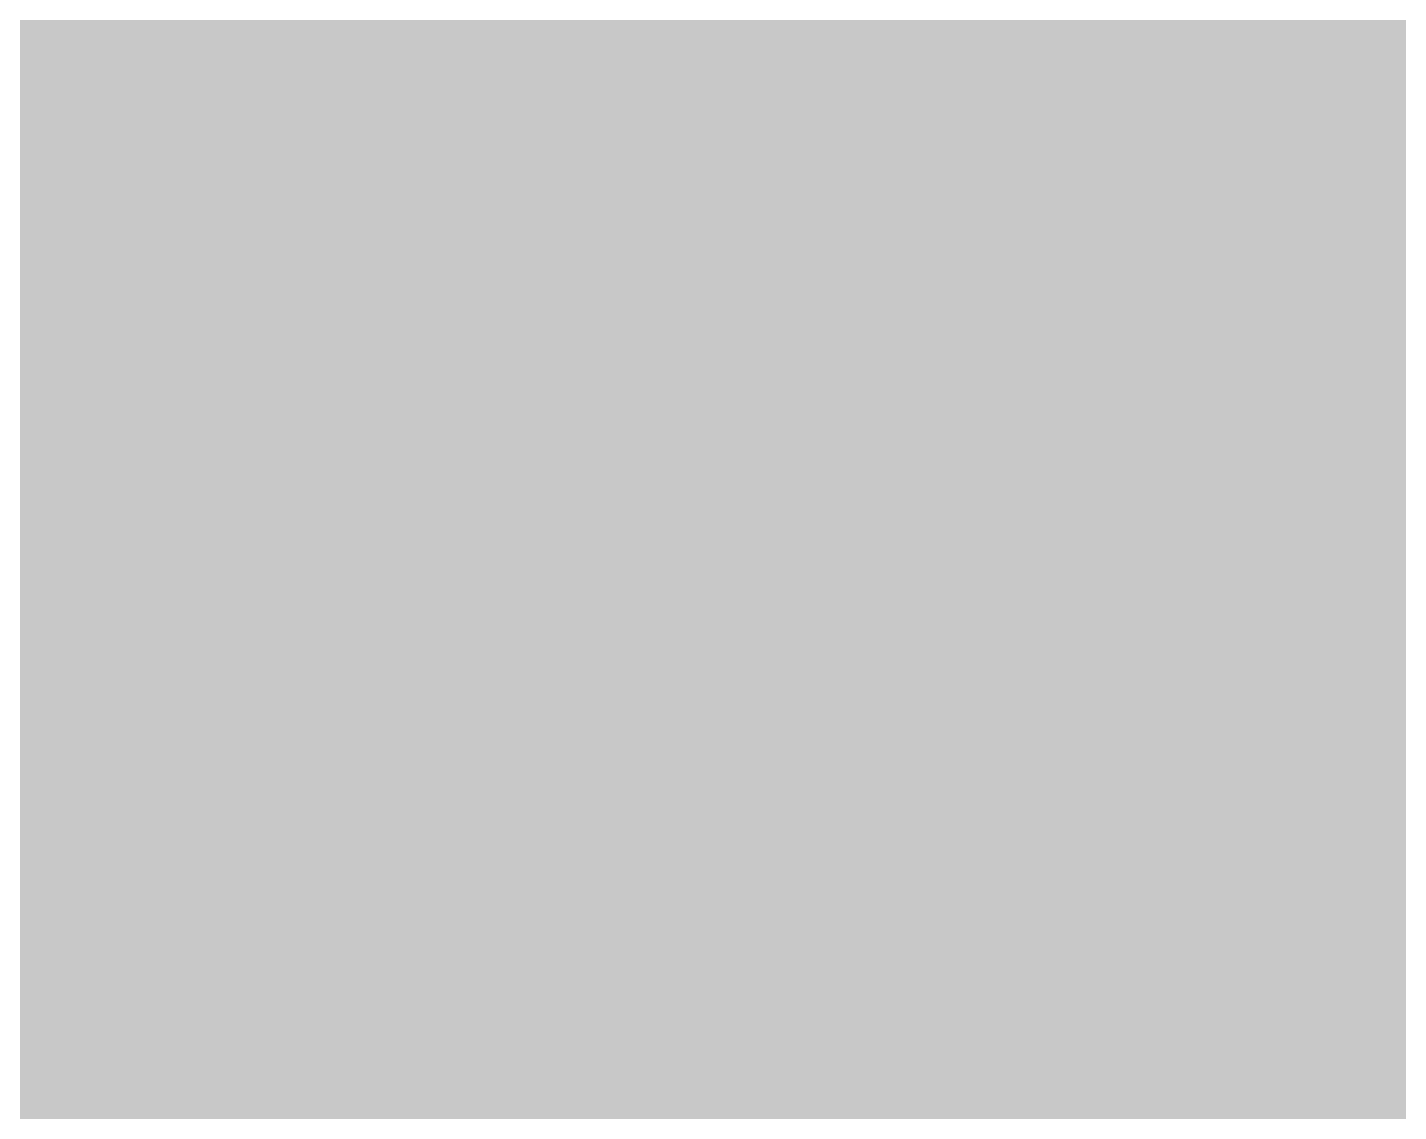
# Model space of a CAD drawing. Header units: millimetres. Extents: x -15 to 15, y -5.7 to 35.
# Drawn here: x -7.52 to -0.25, y 4.86 to 10.61 of the extents above; entities that cross this region are included whole.
import ezdxf

# ---------------------------------------------------------------- set-up
doc = ezdxf.new("R2010")
doc.units = ezdxf.units.MM
doc.layers.add('GREEN', color=7, linetype='Continuous', true_color=0x007f00)
doc.layers.add('GSCOLOR', color=7, linetype='Continuous', lineweight=0)

# ---------------------------------------------------------------- blocks, each defined once
blk = doc.blocks.new('MR-GM-31-4')
at = {"layer": 'GREEN', "linetype": 'Continuous'}
for points in [[(-5.684288840262745, 9.712483588621446, 0.1904761904761905), (-5.684288840262746, 8.287516411378556, 0.8275027774491409), (-4.700000000000164, 8.475), (-4.700000000000164, 8.530000000000001), (-4.980000000000164, 8.530000000000001), (-4.980000000000164, 8.475000000000001, -0.8275027774491417), (-5.423894967177407, 8.390448577680527, -0.1904761904761907), (-5.423894967177406, 9.609551422319475, -0.8275027774491411), (-4.980000000000164, 9.525), (-4.700000000000164, 9.525, 0.8275027774491417)], [(-7.020000000000182, 9.72), (-6.790555637231064, 9.72, -0.3486821690625633), (-6.517852327140675, 9.503505154639175, -0.1148991755247308), (-6.517852327140675, 8.496494845360823, -0.3486821690625637), (-6.790555637231062, 8.28), (-7.019900000000182, 8.28), (-7.019900000000182, 8), (-6.790555637231063, 8, 0.3486821690625639), (-6.245149017050287, 8.43298969072165, 0.1148991755247306), (-6.245149017050287, 9.56701030927835, 0.3486821690625637), (-6.790555637231064, 10), (-7.300000000000182, 10), (-7.300000000000182, 8), (-7.020000000000182, 8)], [(-3.820000000000036, 9.405530424827056), (-3.676117393793273, 8.83), (-3.819900000000036, 8.83), (-3.819900000000036, 8.55), (-3.606117393793272, 8.55), (-3.468617393793273, 8), (-3.180000000000036, 8), (-3.680000000000036, 10), (-3.960000000000036, 10), (-4.460000000000036, 8), (-4.171382606206801, 8), (-4.0338826062068, 8.55), (-3.820000000000036, 8.55), (-3.820000000000036, 8.83), (-3.9638826062068, 8.83)], [(-2.900000000000091, 8), (-2.620000000000091, 8), (-2.620000000000091, 9.72), (-2.25730677800986, 9.72, -0.3448814639906135), (-2.072859929297283, 9.575600000000001, -0.1217796334961341), (-2.072859929297282, 9.364400000000002, -0.344881463990617), (-2.257306778009858, 9.22), (-2.619900000000091, 9.22), (-2.619900000000091, 8.940000000000001), (-2.338765357047697, 8.940000000000001), (-2.07112807555207, 8), (-1.780000000000091, 8), (-2.060000000000091, 8.983420540401434, 0.2276138286676564), (-1.801043520668223, 9.2972, 0.121779633496133), (-1.801043520668222, 9.642799999999998, 0.3448814639906168), (-2.257306778009858, 10), (-2.900000000000091, 10)], [(-1.160000000000055, 8.28), (-1.160000000000055, 8.92), (-0.7218545913974618, 8.92), (-0.7218545913974618, 9.2), (-1.160000000000055, 9.2), (-1.160000000000055, 9.719999999999999), (-0.4200000000000548, 9.719999999999999), (-0.4200000000000548, 10), (-1.440000000000055, 10), (-1.440000000000055, 8), (-0.4200000000000548, 8), (-0.4200000000000548, 8.28)], [(-7.460000000000036, 7), (-7.180000000000036, 7), (-7.180000000000036, 5.28), (-6.440000000000036, 5.28), (-6.440000000000036, 5), (-7.460000000000036, 5)], [(-5.020000000000145, 5), (-4.740000000000146, 5, -0.32), (-4.740000000000146, 6.999999999999999), (-5.020000000000145, 6.999999999999999, 0.32)], [(-4.394560798712551, 6.647993942348764, 0.1318518518518518), (-4.394560798712551, 5.352006057651235, 0.3393449963604893), (-3.890000000000018, 4.964999999999999), (-3.890000000000018, 5.244999999999999, -0.3393449963604886), (-4.124129989256748, 5.424581379194297, -0.1318518518518518), (-4.124129989256748, 6.575418620805702, -0.7670157068062781), (-3.65587001074329, 6.575418620805702, -0.1318518518518519), (-3.655870010743288, 5.424581379194297, -0.3392299954809402), (-3.889900000000018, 5.245000020625814), (-3.889900000000018, 4.96500000957094, 0.339291631812318), (-3.385439201287485, 5.352006057651236, 0.1318518518518517), (-3.385439201287484, 6.647993942348763, 0.7670157068062823)], [(-1.399999999999836, 6.999999999999999), (-1.679999999999836, 6.999999999999999, -0.32), (-1.679999999999836, 5), (-1.399999999999836, 5, 0.32)]]:
    blk.add_hatch(color=256, dxfattribs=at).paths.add_polyline_path(points)
h = blk.add_hatch(color=256, dxfattribs=at)
edge = h.paths.add_edge_path()
edge.add_line((-2.44, 4.965000000000001), (-2.439999999999996, 5.244999999999997))
edge.add_arc((-2.439999999999998, 5.598106211315459), 0.3531062113154615, 252.8547004306233, 270.0000000000003, ccw=False)
edge.add_arc((-2.492614348297791, 5.427560495423273), 0.1746290114943647, 216.3181404202146, 252.8547004306233, ccw=False)
edge.add_arc((-2.273792389201496, 5.58840789458552), 0.4462076107985067, 180.0000000000001, 216.3181404202143, ccw=False)
edge.add_arc((-2.206463511046013, 5.58840789458552), 0.51353648895399, 159.6195956519129, 180, ccw=False)
edge.add_arc((-2.353520875005545, 5.643040794251318), 0.3566587594299446, 135.6152991639146, 159.6195956519128, ccw=False)
edge.add_arc((-2.478153275804343, 5.76502468182798), 0.1822646535743051, 101.74154239521698, 135.6152991639144, ccw=False)
edge.add_arc((-2.440000000000002, 5.581459831331092), 0.3697525912997683, 90.00000000000063, 101.74154239521789, ccw=False)
edge.add_arc((-2.439999999999996, 5.581459831331038), 0.3697525912998225, 78.25845760478228, 90.00000000000148, ccw=False)
edge.add_arc((-2.401846724195657, 5.765024681827985), 0.1822646535743023, 44.38470083608382, 78.25845760477898, ccw=False)
edge.add_arc((-2.526479124994467, 5.643040794251307), 0.3566587594299617, 20.38040434808761, 44.38470083608479, ccw=False)
edge.add_arc((-2.673536488953992, 5.588407894585523), 0.5135364889539944, -6.821210263296962e-13, 20.380404348086074, ccw=False)
edge.add_arc((-2.606207610798504, 5.588407894585524), 0.4462076107985067, 323.68185957978494, 359.9999999999991, ccw=False)
edge.add_arc((-2.387385651702214, 5.427560495423273), 0.174629011494366, 287.145299569376, 323.68185957978545, ccw=False)
edge.add_arc((-2.440000000000001, 5.598106211315436), 0.3531062113154389, 270.00811310844597, 287.14529956937656, ccw=False)
edge.add_line((-2.439949999999999, 5.245000003540008), (-2.439949999999999, 4.965000001974393))
edge.add_arc((-2.439999999999997, 5.598106211315437), 0.633106211315436, 270.0045249737364, 287.1452995693759)
edge.add_arc((-2.387385651702215, 5.427560495423273), 0.4546290114943638, 287.145299569376, 323.6818595797852)
edge.add_arc((-2.606207610798503, 5.588407894585524), 0.7262076107985025, 323.6818595797848, 359.9999999999991)
edge.add_arc((-2.673536488953993, 5.588407894585523), 0.7935364889539926, 359.9999999999992, 380.380404348086)
edge.add_arc((-2.526479124994429, 5.643040794251338), 0.6366587594299117, 20.38040434808547, 44.38469850490915)
edge.add_arc((-2.519708331906211, 6.502667470386227), 0.6103686471202319, 317.2522134459698, 359.9999999999991)
edge.add_arc((-2.487374281386869, 6.502667470386224), 0.57803459660089, 359.9999999999994, 388.8387819451042)
edge.add_arc((-2.385421130006101, 6.558806589120415), 0.4616471156215285, 28.83878194510398, 60.15298493590952)
edge.add_arc((-2.439999999999988, 6.463687581325375), 0.5713124186746029, 60.15298493591127, 89.99498560002422)
edge.add_line((-2.439950000000005, 7.034999997812033), (-2.439950000000006, 6.754999995709056))
edge.add_arc((-2.439999999999991, 6.463687581325375), 0.2913124186746076, 60.1529849359124, 89.99016592220181, ccw=False)
edge.add_arc((-2.385421130006102, 6.558806589120416), 0.1816471156215316, 28.83878194510328, 60.152984935908876, ccw=False)
edge.add_arc((-2.487374281386868, 6.502667470386226), 0.298034596600891, -9.094947017729282e-13, 28.838781945104017, ccw=False)
edge.add_arc((-2.51970833190621, 6.502667470386227), 0.3303686471202329, 315.34136691109325, 359.9999999999991, ccw=False)
edge.add_arc((-2.370071612930272, 6.354803275851812), 0.1200000000000055, 275.87916271442236, 315.34136691108597, ccw=False)
edge.add_arc((-2.440000000000006, 7.033901639280788), 0.80268921664993, 270.0000000000023, 275.8791627144319, ccw=False)
edge.add_arc((-2.439999999999993, 7.033901639281153), 0.802689216650295, 264.12083728557127, 270.0000000000013, ccw=False)
edge.add_arc((-2.509928387069698, 6.354803275851802), 0.1200000000000006, 224.6586330889032, 264.1208372855672, ccw=False)
edge.add_arc((-2.360291668093781, 6.502667470386241), 0.330368647120231, 180.0000000000026, 224.6586330889082, ccw=False)
edge.add_arc((-2.392625718613125, 6.502667470386227), 0.2980345966008864, 151.1612180548948, 180.0000000000001, ccw=False)
edge.add_arc((-2.494578869993887, 6.558806589120415), 0.1816471156215302, 119.84701506408979, 151.1612180548948, ccw=False)
edge.add_arc((-2.440000000000006, 6.463687581325418), 0.2913124186745639, 90, 119.8470150640899, ccw=False)
edge.add_line((-2.440000000000006, 6.754999999999982), (-2.440000000000006, 7.034999999999979))
edge.add_arc((-2.440000000000006, 6.463687581325416), 0.5713124186745633, 90, 119.8470150640899)
edge.add_arc((-2.494578869993889, 6.558806589120416), 0.4616471156215259, 119.8470150640899, 151.1612180548947)
edge.add_arc((-2.392625718613123, 6.502667470386226), 0.578034596600886, 151.1612180548948, 180)
edge.add_arc((-2.360291668093776, 6.502667470386225), 0.6103686471202332, 179.9999999999999, 222.7477865540293)
edge.add_arc((-2.353520875005546, 5.64304079425132), 0.6366587594299402, 135.6153014950906, 159.619595651913)
edge.add_arc((-2.206463511046013, 5.588407894585519), 0.7935364889539867, 159.6195956519129, 179.9999999999999)
edge.add_arc((-2.273792389201496, 5.58840789458552), 0.7262076107985043, 180, 216.3181404202143)
edge.add_arc((-2.49261434829779, 5.427560495423272), 0.454629011494362, 216.3181404202143, 252.854700430623)
edge.add_arc((-2.440000000000002, 5.598106211315449), 0.6331062113154484, 252.8547004306233, 270.0000000000002)
at = {"layer": 'GSCOLOR', "true_color": 0xf5f5f5, "transparency": 33554687}
blk.add_hatch(color=7, dxfattribs=at).paths.add_polyline_path([(-12.5, 0), (12.5, 0, 0.414213562373095), (15, 2.5), (15, 32.5, 0.414213562373095), (12.5, 35), (-12.5, 35, 0.414213562373095), (-15, 32.5), (-15, 2.5, 0.414213562373095)])

msp = doc.modelspace()

# ---------------------------------------------------------------- block references
msp.add_blockref('MR-GM-31-4', (0, 0))

doc.saveas('drawing.dxf')
